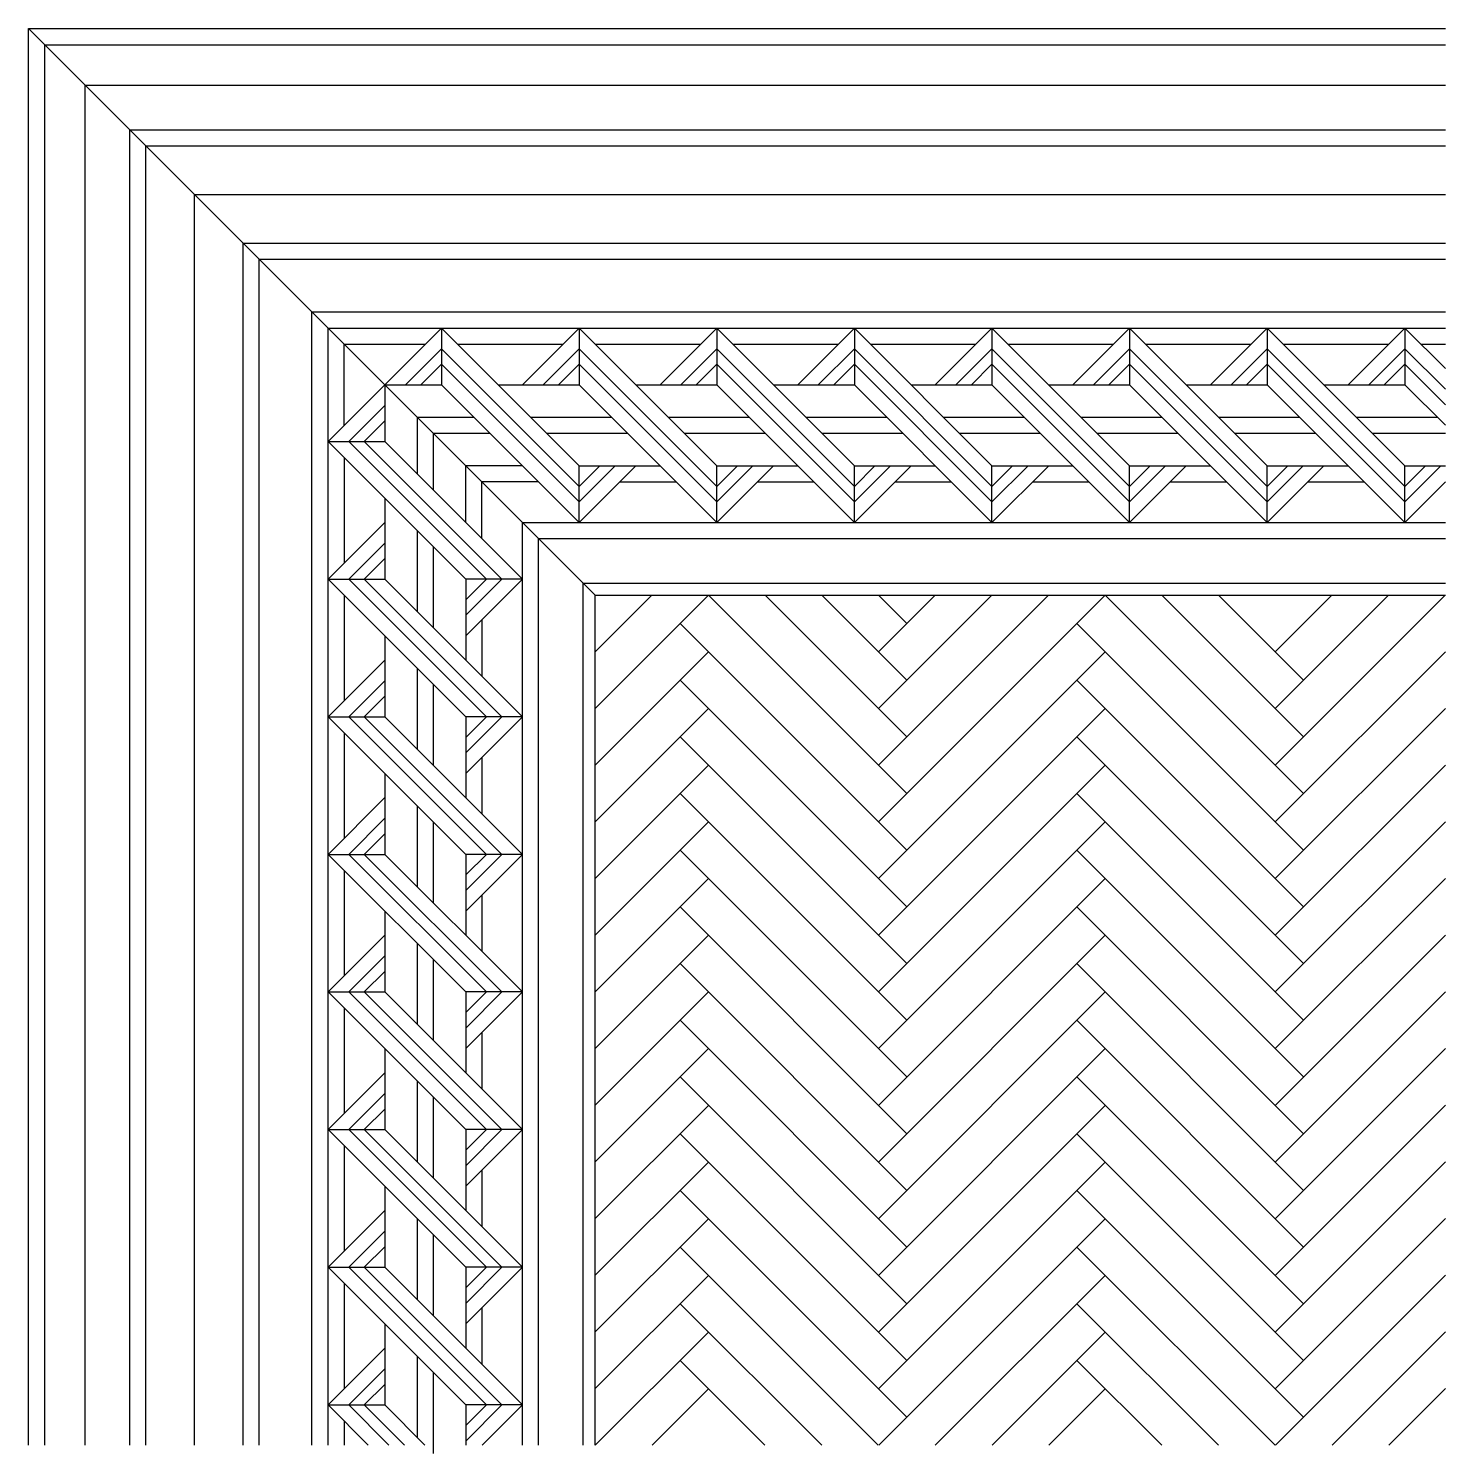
# Model space of a CAD drawing. Extents: x 464 to 2214, y 5162 to 6922.
import ezdxf

# ---------------------------------------------------------------- set-up
doc = ezdxf.new("R2010")
doc.units = 0
doc.header["$LTSCALE"] = 10
doc.header["$MEASUREMENT"] = 0
for name, color, linetype in [('3', 3, 'CONTINUOUS'), ('4', 4, 'CONTINUOUS'), ('7', 7, 'CONTINUOUS')]:
    doc.layers.add(name, color=color, linetype=linetype)

msp = doc.modelspace()

# ---------------------------------------------------------------- linework, layer by layer
at = {"layer": '3'}
for p, q in [((1163.5, 6222.5), (463.5, 6922.5)), ((973.5, 6552.5), (973.5, 6482.5)), ((1143.5, 6552.5), (1143.5, 6482.5)), ((1313.5, 6552.5), (1313.5, 6482.5)), ((1483.5, 6552.5), (1483.5, 6482.5)), ((1653.5, 6552.5), (1653.5, 6482.5)), ((1823.5, 6552.5), (1823.5, 6482.5)), ((1993.5, 6552.5), (1993.5, 6482.5)), ((2163.5, 6552.5), (2163.5, 6482.5)), ((1043.5, 6482.5), (1143.5, 6482.5)), ((1213.5, 6482.5), (1313.5, 6482.5)), ((1383.5, 6482.5), (1483.5, 6482.5)), ((1553.5, 6482.5), (1653.5, 6482.5)), ((1723.5, 6482.5), (1823.5, 6482.5)), ((1893.5, 6482.5), (1993.5, 6482.5)), ((2063.5, 6482.5), (2163.5, 6482.5)), ((833.5, 6412.5), (903.5, 6412.5)), ((1073.5, 6382.5), (1003.5, 6382.5)), ((1003.5, 6312.5), (1003.5, 6382.5)), ((1143.5, 6312.5), (1143.5, 6382.5)), ((1313.5, 6312.5), (1313.5, 6382.5)), ((1483.5, 6312.5), (1483.5, 6382.5)), ((1653.5, 6312.5), (1653.5, 6382.5)), ((1823.5, 6312.5), (1823.5, 6382.5)), ((1993.5, 6312.5), (1993.5, 6382.5)), ((2163.5, 6312.5), (2163.5, 6382.5)), ((1093.5, 6362.5), (1023.5, 6362.5)), ((1023.5, 6292.5), (1023.5, 6362.5)), ((1193.5, 6362.5), (1263.5, 6362.5)), ((1363.5, 6362.5), (1433.5, 6362.5)), ((1533.5, 6362.5), (1603.5, 6362.5)), ((1703.5, 6362.5), (1773.5, 6362.5)), ((1873.5, 6362.5), (1943.5, 6362.5)), ((2043.5, 6362.5), (2113.5, 6362.5)), ((2213.5, 6362.5), (2213.6, 6362.5)), ((903.5, 6342.5), (903.5, 6242.5)), ((833.5, 6242.5), (903.5, 6242.5)), ((1073.5, 6242.5), (1003.5, 6242.5)), ((1163.5, 6152.6), (1233.3, 6222.5)), ((1163.5, 6082.6), (1303.3, 6222.5)), ((1548.3, 5977.5), (1303.3, 6222.5)), ((1548.3, 6047.5), (1373.3, 6222.5)), ((1548.3, 6117.5), (1443.3, 6222.5)), ((1513.3, 6012.5), (1723.3, 6222.5)), ((1513.3, 6152.5), (1583.3, 6222.5)), ((1513.3, 6082.5), (1653.3, 6222.5)), ((1548.3, 6187.5), (1513.3, 6222.5)), ((1513.3, 5942.5), (1793.3, 6222.5)), ((2038.3, 5977.5), (1793.3, 6222.5)), ((2038.3, 6047.5), (1863.3, 6222.5)), ((2038.3, 6117.5), (1933.3, 6222.5)), ((2003.3, 6012.5), (2213.3, 6222.5)), ((2003.3, 6152.5), (2073.3, 6222.5)), ((2003.3, 6082.5), (2143.3, 6222.5)), ((1023.5, 6192.5), (1023.5, 6122.5)), ((1548.3, 5907.5), (1268.3, 6187.5)), ((2038.3, 5907.5), (1758.3, 6187.5)), ((903.5, 6172.5), (903.5, 6072.5)), ((1163.5, 6012.6), (1303.3, 6152.5)), ((1513.3, 5872.5), (1793.3, 6152.5)), ((2003.3, 5942.5), (2213.6, 6152.8)), ((1548.3, 5837.5), (1268.3, 6117.5)), ((2038.3, 5837.5), (1758.3, 6117.5)), ((833.5, 6072.5), (903.5, 6072.5)), ((1073.5, 6072.5), (1003.5, 6072.5)), ((1163.5, 5942.6), (1303.3, 6082.5)), ((1513.3, 5802.5), (1793.3, 6082.5)), ((2003.3, 5872.5), (2213.6, 6082.8)), ((1548.3, 5767.5), (1268.3, 6047.5)), ((2038.3, 5767.5), (1758.3, 6047.5)), ((1023.5, 6022.5), (1023.5, 5952.5)), ((903.5, 6002.5), (903.5, 5902.5)), ((1163.5, 5872.6), (1303.3, 6012.5)), ((1513.3, 5732.5), (1793.3, 6012.5)), ((2003.3, 5802.5), (2213.6, 6012.8)), ((1548.3, 5697.5), (1268.3, 5977.5)), ((2038.3, 5697.5), (1758.3, 5977.5)), ((1163.5, 5802.6), (1303.3, 5942.5)), ((1513.3, 5662.5), (1793.3, 5942.5)), ((2003.3, 5732.5), (2213.6, 5942.8)), ((833.5, 5902.5), (903.5, 5902.5)), ((1073.5, 5902.5), (1003.5, 5902.5)), ((1548.3, 5627.5), (1268.3, 5907.5)), ((2038.3, 5627.5), (1758.3, 5907.5)), ((1163.5, 5732.6), (1303.3, 5872.5)), ((1513.3, 5592.5), (1793.3, 5872.5)), ((2003.3, 5662.5), (2213.6, 5872.8)), ((1023.5, 5852.5), (1023.5, 5782.5)), ((903.5, 5832.5), (903.5, 5732.5)), ((1548.3, 5557.5), (1268.3, 5837.5)), ((2038.3, 5557.5), (1758.3, 5837.5)), ((1163.5, 5662.6), (1303.3, 5802.5)), ((1513.3, 5522.5), (1793.3, 5802.5)), ((2003.3, 5592.5), (2213.6, 5802.8)), ((1548.3, 5487.5), (1268.3, 5767.5)), ((2038.3, 5487.5), (1758.3, 5767.5)), ((833.5, 5732.5), (903.5, 5732.5)), ((1073.5, 5732.5), (1003.5, 5732.5)), ((1163.5, 5592.6), (1303.3, 5732.5)), ((1513.3, 5452.5), (1793.3, 5732.5)), ((2003.3, 5522.5), (2213.6, 5732.8)), ((1548.3, 5417.5), (1268.3, 5697.5)), ((2038.3, 5417.5), (1758.3, 5697.5)), ((1023.5, 5682.5), (1023.5, 5612.5)), ((903.5, 5662.5), (903.5, 5562.5)), ((1163.5, 5522.6), (1303.3, 5662.5)), ((1513.3, 5382.5), (1793.3, 5662.5)), ((2003.3, 5452.5), (2213.6, 5662.8)), ((1548.3, 5347.5), (1268.3, 5627.5)), ((2038.3, 5347.5), (1758.3, 5627.5)), ((1163.5, 5452.6), (1303.3, 5592.5)), ((1513.3, 5312.5), (1793.3, 5592.5)), ((2003.3, 5382.5), (2213.6, 5592.8)), ((833.5, 5562.5), (903.5, 5562.5)), ((1073.5, 5562.5), (1003.5, 5562.5)), ((1548.3, 5277.5), (1268.3, 5557.5)), ((2038.3, 5277.5), (1758.3, 5557.5)), ((1023.5, 5512.5), (1023.5, 5442.5)), ((1163.5, 5382.6), (1303.3, 5522.5)), ((1513.3, 5242.5), (1793.3, 5522.5)), ((2003.3, 5312.5), (2213.6, 5522.8)), ((903.5, 5492.5), (903.5, 5392.5)), ((1548.3, 5207.5), (1268.3, 5487.5)), ((2038.3, 5207.5), (1758.3, 5487.5)), ((1163.5, 5312.6), (1303.3, 5452.5)), ((1513.6, 5172.8), (1793.3, 5452.5)), ((2003.3, 5242.5), (2213.6, 5452.8)), ((1513.1, 5172.8), (1268.3, 5417.5)), ((2003.2, 5172.6), (1758.3, 5417.5)), ((833.5, 5392.5), (903.5, 5392.5)), ((1073.5, 5392.5), (1003.5, 5392.5)), ((1163.5, 5242.6), (1303.3, 5382.5)), ((1583.5, 5172.6), (1793.3, 5382.5)), ((2003.5, 5172.6), (2213.6, 5382.8)), ((1023.5, 5342.5), (1023.5, 5272.5)), ((1443.2, 5172.6), (1268.3, 5347.5)), ((1933.1, 5172.8), (1758.3, 5347.5)), ((903.5, 5322.5), (903.5, 5222.5)), ((1163.5, 5172.6), (1303.3, 5312.5)), ((1653.6, 5172.8), (1793.3, 5312.5)), ((2073.6, 5172.8), (2213.6, 5312.8)), ((1373.1, 5172.8), (1268.3, 5277.5)), ((1863.1, 5172.8), (1758.3, 5277.5)), ((1233.6, 5172.8), (1303.3, 5242.5)), ((1723.6, 5172.8), (1793.3, 5242.5)), ((2143.6, 5172.8), (2213.6, 5242.8)), ((833.5, 5222.5), (903.5, 5222.5)), ((1073.5, 5222.5), (1003.5, 5222.5))]:
    msp.add_line(p, q, dxfattribs=at)
for points in [[(483.5, 5172.8), (483.5, 6902.5), (2213.6, 6902.5)], [(533.5, 5172.8), (533.5, 6852.5), (2213.6, 6852.5)], [(668.5, 5172.8), (668.5, 6717.5), (2213.6, 6717.5)], [(813.5, 5172.8), (813.5, 6572.5), (2213.6, 6572.5)], [(833.5, 5172.8), (833.5, 6552.5), (2213.6, 6552.5)], [(903.5, 6482.5), (973.5, 6552.5), (1143.5, 6382.5), (1243.5, 6382.5)], [(1073.5, 6482.5), (1143.5, 6552.5), (1313.5, 6382.5), (1413.5, 6382.5)], [(1243.5, 6482.5), (1313.5, 6552.5), (1483.5, 6382.5), (1583.5, 6382.5)], [(1413.5, 6482.5), (1483.5, 6552.5), (1653.5, 6382.5), (1753.5, 6382.5)], [(1583.5, 6482.5), (1653.5, 6552.5), (1823.5, 6382.5), (1923.5, 6382.5)], [(1753.5, 6482.5), (1823.5, 6552.5), (1993.5, 6382.5), (2093.5, 6382.5)], [(1923.5, 6482.5), (1993.5, 6552.5), (2163.5, 6382.5), (2213.6, 6382.5)], [(2093.5, 6482.5), (2163.5, 6552.5), (2213.6, 6502.4)], [(853.5, 6432.5), (853.5, 6532.5), (953.5, 6532.5)], [(993.5, 6532.5), (1123.5, 6532.5)], [(1163.5, 6532.5), (1293.5, 6532.5)], [(1333.5, 6532.5), (1463.5, 6532.5)], [(1503.5, 6532.5), (1633.5, 6532.5)], [(1673.5, 6532.5), (1803.5, 6532.5)], [(1843.5, 6532.5), (1973.5, 6532.5)], [(2013.5, 6532.5), (2143.5, 6532.5)], [(2183.5, 6532.5), (2213.6, 6532.5)], [(929, 6482.5), (973.5, 6527), (1143.5, 6357), (1169, 6382.5)], [(1099, 6482.5), (1143.5, 6527), (1313.5, 6357), (1339, 6382.5)], [(1269, 6482.5), (1313.5, 6527), (1483.5, 6357), (1509, 6382.5)], [(1439, 6482.5), (1483.5, 6527), (1653.5, 6357), (1679, 6382.5)], [(1609, 6482.5), (1653.5, 6527), (1823.5, 6357), (1849, 6382.5)], [(1779, 6482.5), (1823.5, 6527), (1993.5, 6357), (2019, 6382.5)], [(1949, 6482.5), (1993.5, 6527), (2163.5, 6357), (2189, 6382.5)], [(2119, 6482.5), (2163.5, 6527), (2213.6, 6476.9)], [(948, 6482.5), (973.5, 6507.9), (1143.5, 6337.9), (1188, 6382.5)], [(1118, 6482.5), (1143.5, 6507.9), (1313.5, 6337.9), (1358, 6382.5)], [(1288, 6482.5), (1313.5, 6507.9), (1483.5, 6337.9), (1528, 6382.5)], [(1458, 6482.5), (1483.5, 6507.9), (1653.5, 6337.9), (1698, 6382.5)], [(1628, 6482.5), (1653.5, 6507.9), (1823.5, 6337.9), (1868, 6382.5)], [(1798, 6482.5), (1823.5, 6507.9), (1993.5, 6337.9), (2038, 6382.5)], [(1968, 6482.5), (1993.5, 6507.9), (2163.5, 6337.9), (2208, 6382.5)], [(2138, 6482.5), (2163.5, 6507.9), (2213.6, 6457.8)], [(903.5, 6482.5), (833.5, 6412.5), (1003.5, 6242.5), (1003.5, 6142.5)], [(903.5, 6482.5), (903.5, 6412.5)], [(903.5, 6482.5), (973.5, 6482.5)], [(973.5, 6482.5), (973.5, 6482.5), (1143.5, 6312.5), (1213.5, 6382.5)], [(1143.5, 6482.5), (1313.5, 6312.5), (1383.5, 6382.5)], [(1313.5, 6482.5), (1483.5, 6312.5), (1553.5, 6382.5)], [(1483.5, 6482.5), (1653.5, 6312.5), (1723.5, 6382.5)], [(1653.5, 6482.5), (1823.5, 6312.5), (1893.5, 6382.5)], [(1823.5, 6482.5), (1993.5, 6312.5), (2063.5, 6382.5)], [(1993.5, 6482.5), (2163.5, 6312.5), (2213.6, 6362.6)], [(2163.5, 6482.5), (2213.6, 6432.4)], [(903.5, 6457), (859, 6412.5), (1029, 6242.5), (1003.5, 6217)], [(943.5, 6442.5), (1013.5, 6442.5)], [(943.5, 6442.5), (943.5, 6372.5)], [(1083.5, 6442.5), (1183.5, 6442.5)], [(1253.5, 6442.5), (1353.5, 6442.5)], [(1423.5, 6442.5), (1523.5, 6442.5)], [(1593.5, 6442.5), (1693.5, 6442.5)], [(1763.5, 6442.5), (1863.5, 6442.5)], [(1933.5, 6442.5), (2033.5, 6442.5)], [(2103.5, 6442.5), (2203.5, 6442.5)], [(903.5, 6437.9), (878, 6412.5), (1048, 6242.5), (1003.5, 6197.9)], [(903.5, 6412.5), (903.5, 6412.5), (1073.5, 6242.5), (1003.5, 6172.5)], [(963.5, 6422.5), (1033.5, 6422.5)], [(963.5, 6422.5), (963.5, 6352.5)], [(1103.5, 6422.5), (1203.5, 6422.5)], [(1273.5, 6422.5), (1373.5, 6422.5)], [(1443.5, 6422.5), (1543.5, 6422.5)], [(1613.5, 6422.5), (1713.5, 6422.5)], [(1783.5, 6422.5), (1883.5, 6422.5)], [(1953.5, 6422.5), (2053.5, 6422.5)], [(2123.5, 6422.5), (2213.6, 6422.5)], [(853.5, 6392.5), (853.5, 6262.5)], [(903.5, 6312.5), (833.5, 6242.5), (1003.5, 6072.5), (1003.5, 5972.5)], [(943.5, 6302.5), (943.5, 6202.5)], [(903.5, 6287), (859, 6242.5), (1029, 6072.5), (1003.5, 6047)], [(903.5, 6267.9), (878, 6242.5), (1048, 6072.5), (1003.5, 6027.9)], [(963.5, 6282.5), (963.5, 6182.5)], [(903.5, 6242.5), (1073.5, 6072.5), (1003.5, 6002.5)], [(853.5, 6222.5), (853.5, 6092.5)], [(903.5, 6142.5), (833.5, 6072.5), (1003.5, 5902.5), (1003.5, 5802.5)], [(943.5, 6132.5), (943.5, 6032.5)], [(903.5, 6117), (859, 6072.5), (1029, 5902.5), (1003.5, 5877)], [(963.5, 6112.5), (963.5, 6012.5)], [(903.5, 6097.9), (878, 6072.5), (1048, 5902.5), (1003.5, 5857.9)], [(903.5, 6072.5), (1073.5, 5902.5), (1003.5, 5832.5)], [(853.5, 6052.5), (853.5, 5922.5)], [(903.5, 5972.5), (833.5, 5902.5), (1003.5, 5732.5), (1003.5, 5632.5)], [(943.5, 5962.5), (943.5, 5862.5)], [(903.5, 5947), (859, 5902.5), (1029, 5732.5), (1003.5, 5707)], [(963.5, 5942.5), (963.5, 5842.5)], [(903.5, 5927.9), (878, 5902.5), (1048, 5732.5), (1003.5, 5687.9)], [(903.5, 5902.5), (1073.5, 5732.5), (1003.5, 5662.5)], [(853.5, 5882.5), (853.5, 5752.5)], [(903.5, 5802.5), (833.5, 5732.5), (1003.5, 5562.5), (1003.5, 5462.5)], [(943.5, 5792.5), (943.5, 5692.5)], [(903.5, 5777), (859, 5732.5), (1029, 5562.5), (1003.5, 5537)], [(903.5, 5757.9), (878, 5732.5), (1048, 5562.5), (1003.5, 5517.9)], [(963.5, 5772.5), (963.5, 5672.5)], [(903.5, 5732.5), (1073.5, 5562.5), (1003.5, 5492.5)], [(853.5, 5712.5), (853.5, 5582.5)], [(903.5, 5632.5), (833.5, 5562.5), (1003.5, 5392.5), (1003.5, 5292.5)], [(943.5, 5622.5), (943.5, 5522.5)], [(903.5, 5607), (859, 5562.5), (1029, 5392.5), (1003.5, 5367)], [(963.5, 5602.5), (963.5, 5502.5)], [(903.5, 5587.9), (878, 5562.5), (1048, 5392.5), (1003.5, 5347.9)], [(903.5, 5562.5), (1073.5, 5392.5), (1003.5, 5322.5)], [(853.5, 5542.5), (853.5, 5412.5)], [(903.5, 5462.5), (833.5, 5392.5), (1003.5, 5222.5), (1003.5, 5172.8)], [(943.5, 5452.5), (943.5, 5352.5)], [(903.5, 5437), (859, 5392.5), (1029, 5222.5), (1003.5, 5197)], [(963.5, 5432.5), (963.5, 5332.5)], [(903.5, 5417.9), (878, 5392.5), (1048, 5222.5), (1003.5, 5177.9)], [(903.5, 5392.5), (1073.5, 5222.5), (1023.8, 5172.8)], [(853.5, 5372.5), (853.5, 5242.5)], [(903.5, 5292.5), (833.5, 5222.5), (883.2, 5172.8)], [(943.5, 5282.5), (943.5, 5182.5)], [(903.5, 5267), (859, 5222.5), (908.7, 5172.8)], [(963.5, 5262.5), (963.5, 5162.5)], [(903.5, 5247.9), (878, 5222.5), (927.8, 5172.8)], [(903.5, 5222.5), (953.2, 5172.8)], [(853.5, 5202.5), (853.5, 5172.8)]]:
    msp.add_lwpolyline(points, dxfattribs=at)
at = {"layer": '4'}
for points in [[(463.5, 5172.8), (463.5, 6922.5), (2213.6, 6922.5)], [(748.5, 5172.8), (748.5, 6637.5), (2213.6, 6637.5)], [(1073.5, 5172.8), (1073.5, 6312.5), (2213.6, 6312.5)], [(1163.5, 5172.8), (1163.5, 6222.5), (2213.6, 6222.5)]]:
    msp.add_lwpolyline(points, dxfattribs=at)
at = {"layer": '7'}
for points in [[(588.5, 5172.8), (588.5, 6797.5), (2213.6, 6797.5)], [(608.5, 5172.8), (608.5, 6777.5), (2213.6, 6777.5)], [(728.5, 5172.8), (728.5, 6657.5), (2213.6, 6657.5)], [(1093.5, 5172.8), (1093.5, 6292.5), (2213.6, 6292.5)], [(1148.5, 5172.8), (1148.5, 6237.5), (2213.6, 6237.5)]]:
    msp.add_lwpolyline(points, dxfattribs=at)

doc.saveas('drawing.dxf')
